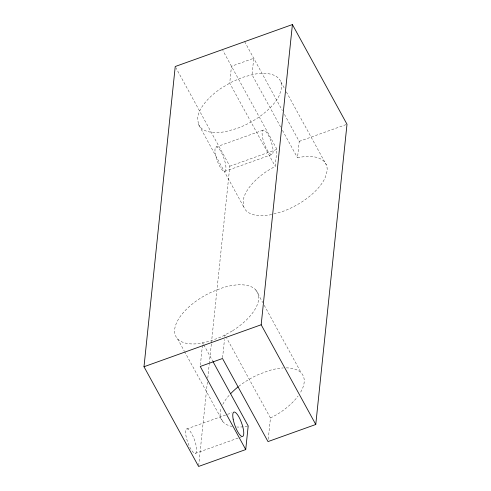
<?xml version="1.0" encoding="UTF-8"?>
<svg xmlns="http://www.w3.org/2000/svg" width="491" height="491" viewBox="0 0 491 491"><rect width="100%" height="100%" fill="white"/><g stroke="black" fill="none" stroke-linecap="round" stroke-linejoin="round"><path stroke-width="0.37" stroke-dasharray="2.46 1.84" d="M200.396 364.942L202.697 342.816L203.434 344.154M198.671 465.689L207.472 381.108M207.785 378.058L209.215 364.347M209.295 363.586L211.357 343.774M211.431 343.013L229.825 166.234L175.968 67.856M222.583 357.736L224.485 339.484M224.798 336.445L224.958 334.923L226.425 337.599M271.683 214.573A46.399 22.212 -28.7 0 1 243.867 207.184L243.125 201.095A46.399 22.212 -28.7 0 1 266.41 171.5L275.205 166.277L276.967 149.35L222.736 50.297M268.239 439.31L270.449 418.019L226.793 338.274M273.782 213.984L282.46 211.547A46.399 22.212 -28.7 0 0 324.981 178.129L327.098 171.021A46.399 22.212 -28.7 0 0 298.54 157.543L297.521 157.826L299.234 141.371L284.191 113.9M270.449 418.019L277.703 414.085A46.399 22.212 -28.7 0 0 298.08 396.047M216.101 146.993L263.244 130.109M229.825 166.234L276.967 149.35M299.234 141.371L347.002 124.266M224.817 171.377A12.95 3.572 70.3 0 0 221.195 152.069A12.95 3.572 70.3 0 0 215.359 154.106A12.95 3.572 70.3 0 0 224.817 171.377L271.959 154.493A12.95 3.572 70.3 0 0 268.338 135.185A12.95 3.572 70.3 0 0 262.501 137.222A12.95 3.572 70.3 0 0 271.959 154.493M186.764 428.95L226.762 414.625M227.48 414.367L231.764 412.833M195.479 453.334A12.95 3.572 70.3 0 0 191.864 434.026A12.95 3.572 70.3 0 0 186.021 436.063A12.95 3.572 70.3 0 0 195.479 453.334L242.622 436.45M247.519 426.065L245.512 426.532A46.399 22.212 -28.7 0 1 243.978 426.728M280.858 81.837L284.897 89.209M286.363 91.891L326.355 164.933M244.641 41.655L282.356 110.549M280.643 127.003L252.03 74.73L253.743 58.276L231.47 66.254L229.714 83.175L275.205 166.277M282.478 130.354L297.521 157.826M198.37 124.082A46.399 22.212 -28.7 0 0 226.185 131.478L236.963 128.452A46.399 22.212 -28.7 0 0 279.489 95.033L281.607 87.926A46.399 22.212 -28.7 0 0 253.043 74.442L242.266 77.468L231.31 82.23L220.919 88.405A46.399 22.212 -28.7 0 0 197.627 118L198.37 124.082L243.867 207.184M255.78 289.88L262.753 302.609M264.219 305.292L301.271 372.976M203.802 344.829L212.603 360.91M177.582 338.845L184.186 350.905M184.548 351.574L223.074 421.941M286.241 367.863A46.399 22.212 -28.7 0 1 299.731 393.659M243.217 426.808A46.399 22.212 -28.7 0 1 236.742 427.017M232.347 426.513A46.399 22.212 -28.7 0 1 221.312 407.763M222.797 404.381A46.399 22.212 -28.7 0 1 229.174 395.298M238.724 386.38A46.399 22.212 -28.7 0 1 257.29 375.056L268.27 370.815A46.399 22.212 -28.7 0 1 283.368 367.931M232.212 330.989L221.564 336.758L210.584 341.006L200.015 343.43A46.399 22.212 -28.7 0 1 175.054 327.252A46.399 22.212 -28.7 0 1 211.799 291.961L222.779 287.72A46.399 22.212 -28.7 0 1 258.469 295.017A46.399 22.212 -28.7 0 1 232.212 330.989"/><path stroke-width="0.74" d="M143.998 366.734L175.232 66.512L292.409 24.55L347.002 124.266L315.768 424.488L268 441.593L222.503 358.498L200.236 366.47L245.733 449.566L198.591 466.45L143.998 366.734L261.175 324.766L292.409 24.55M245.733 449.566L248.194 425.912L212.971 361.579M261.175 324.766L315.768 424.488M230.574 393.764A46.399 22.212 -28.7 0 1 238.16 386.828M233.164 419.179A12.95 3.572 70.3 0 0 242.622 436.45A12.95 3.572 70.3 0 0 239.007 417.147A12.95 3.572 70.3 0 0 233.164 419.179"/></g></svg>
